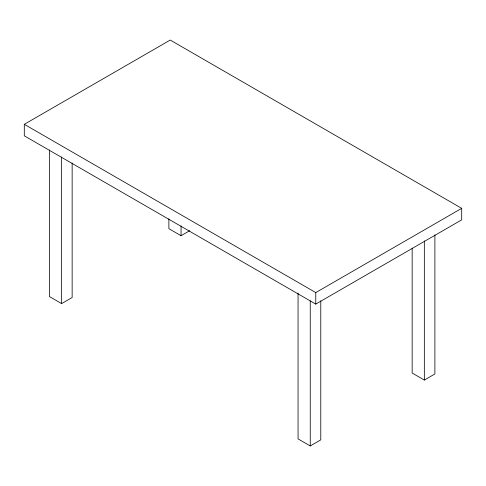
<?xml version="1.0" encoding="UTF-8"?>
<svg xmlns="http://www.w3.org/2000/svg" width="486" height="486" viewBox="0 0 486 486"><rect width="100%" height="100%" fill="white"/><g stroke="black" fill="none" stroke-linecap="round" stroke-linejoin="round"><path stroke-width="0.73" d="M24.3 124.313L170.228 40.059L461.7 208.342L461.7 219.854L315.772 304.102L24.3 135.825L24.3 124.313L315.772 292.59L461.7 208.342M49.42 149.943L49.42 296.563L61.601 303.598L72.147 297.511L72.147 162.98M168.879 218.846L168.879 228.669L181.059 235.704L189.74 230.692M298.058 293.04L298.058 438.907L310.244 445.941L320.784 439.854L320.784 300.785M412.158 248.273L412.158 373.035L424.339 380.064L434.885 373.977L434.885 234.853M424.339 240.941L424.339 380.064M315.772 292.59L315.772 304.102M310.244 300.828L310.244 445.941M181.059 225.881L181.059 235.704M61.601 156.972L61.601 303.598"/></g></svg>
